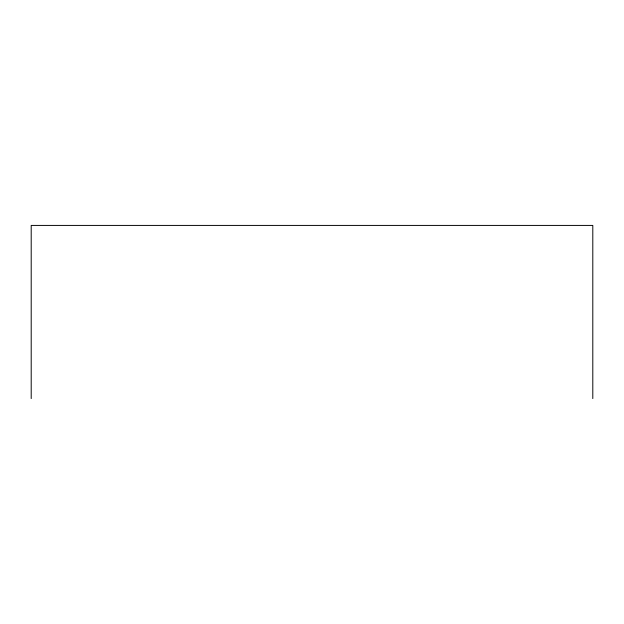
<?xml version="1.0" encoding="UTF-8"?>
<svg xmlns="http://www.w3.org/2000/svg" width="624" height="624" viewBox="0 0 624 624"><rect width="100%" height="100%" fill="white"/><g stroke="black" fill="none" stroke-linecap="round" stroke-linejoin="round"><path stroke-width="0.94" d="M592.8 398.58L592.8 225.42L31.2 225.42L31.2 398.58"/></g></svg>
